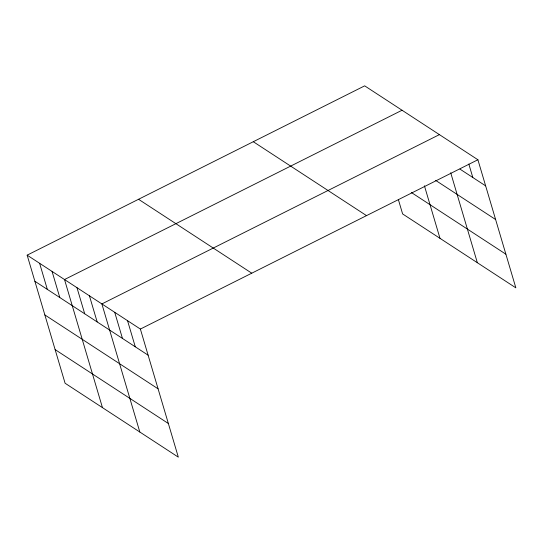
<?xml version="1.0" encoding="UTF-8"?>
<svg xmlns="http://www.w3.org/2000/svg" width="543" height="543" viewBox="0 0 543 543"><rect width="100%" height="100%" fill="white"/><g stroke="black" fill="none" stroke-linecap="round" stroke-linejoin="round"><path stroke-width="0.81" d="M27.15 255.156L140.379 329.058L178.321 457.152L65.092 383.243L27.15 255.156L364.679 85.848L477.908 159.757L515.85 287.844L402.621 213.942L398.352 199.519M402.044 110.236L64.515 279.543L102.457 407.637M439.409 134.623L101.88 303.931L139.822 432.024M140.379 329.058L477.908 159.757M459.982 169.124L485.646 185.876M435.662 180.398L495.61 219.528M411.336 192.487L505.879 254.199M253.296 141.723L366.525 215.625M138.533 199.281L251.762 273.19M34.888 281.274L148.117 355.183M44.852 314.926L158.081 388.829M55.121 349.597L168.35 423.499M468.826 164.04L472.81 177.5M450.71 172.769L477.351 262.717M424.416 185.767L439.986 238.329M127.544 320.682L135.282 346.807M114.716 312.306L122.453 338.432M89.425 295.806L97.163 321.924M76.97 287.675L84.708 313.793M52.06 271.412L59.798 297.537M39.605 263.287L47.343 289.405"/></g></svg>
